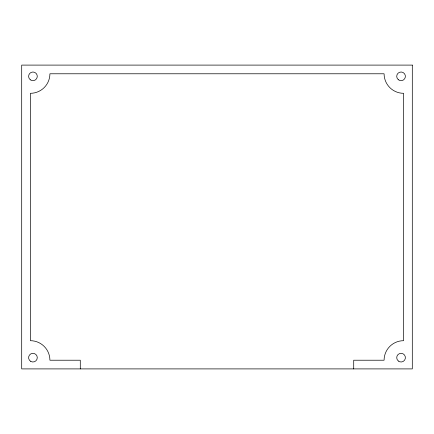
<?xml version="1.0" encoding="UTF-8"?>
<svg xmlns="http://www.w3.org/2000/svg" width="434" height="434" viewBox="0 0 434 434"><rect width="100%" height="100%" fill="white"/><g stroke="black" fill="none" stroke-linecap="round" stroke-linejoin="round"><path stroke-width="0.65" d="M353.71 368.9L353.71 360.22L384.09 360.22A19.53 19.53 0 0 1 403.62 340.69L403.62 93.31A19.53 19.53 0 0 1 384.09 73.78L49.91 73.78A19.53 19.53 0 0 1 30.38 93.31L30.38 340.69A19.53 19.53 0 0 1 49.91 360.22L80.29 360.22L80.29 368.9M412.3 65.1L21.7 65.1L21.7 368.9L412.3 368.9L412.3 65.1M30.776 361.413A4.34 4.34 0 0 0 37.286 357.654A4.34 4.34 0 0 0 30.776 353.894A4.34 4.34 0 0 0 30.776 361.413M30.358 79.829A4.34 4.34 0 0 0 37.259 76.84A4.34 4.34 0 0 0 31.221 72.364A4.34 4.34 0 0 0 30.358 79.829M398.352 79.742A4.34 4.34 0 0 0 405.345 76.986A4.34 4.34 0 0 0 399.464 72.304A4.34 4.34 0 0 0 398.352 79.742M398.341 361.039A4.34 4.34 0 0 0 405.345 358.316A4.34 4.34 0 0 0 399.481 353.612A4.34 4.34 0 0 0 398.341 361.039"/></g></svg>
